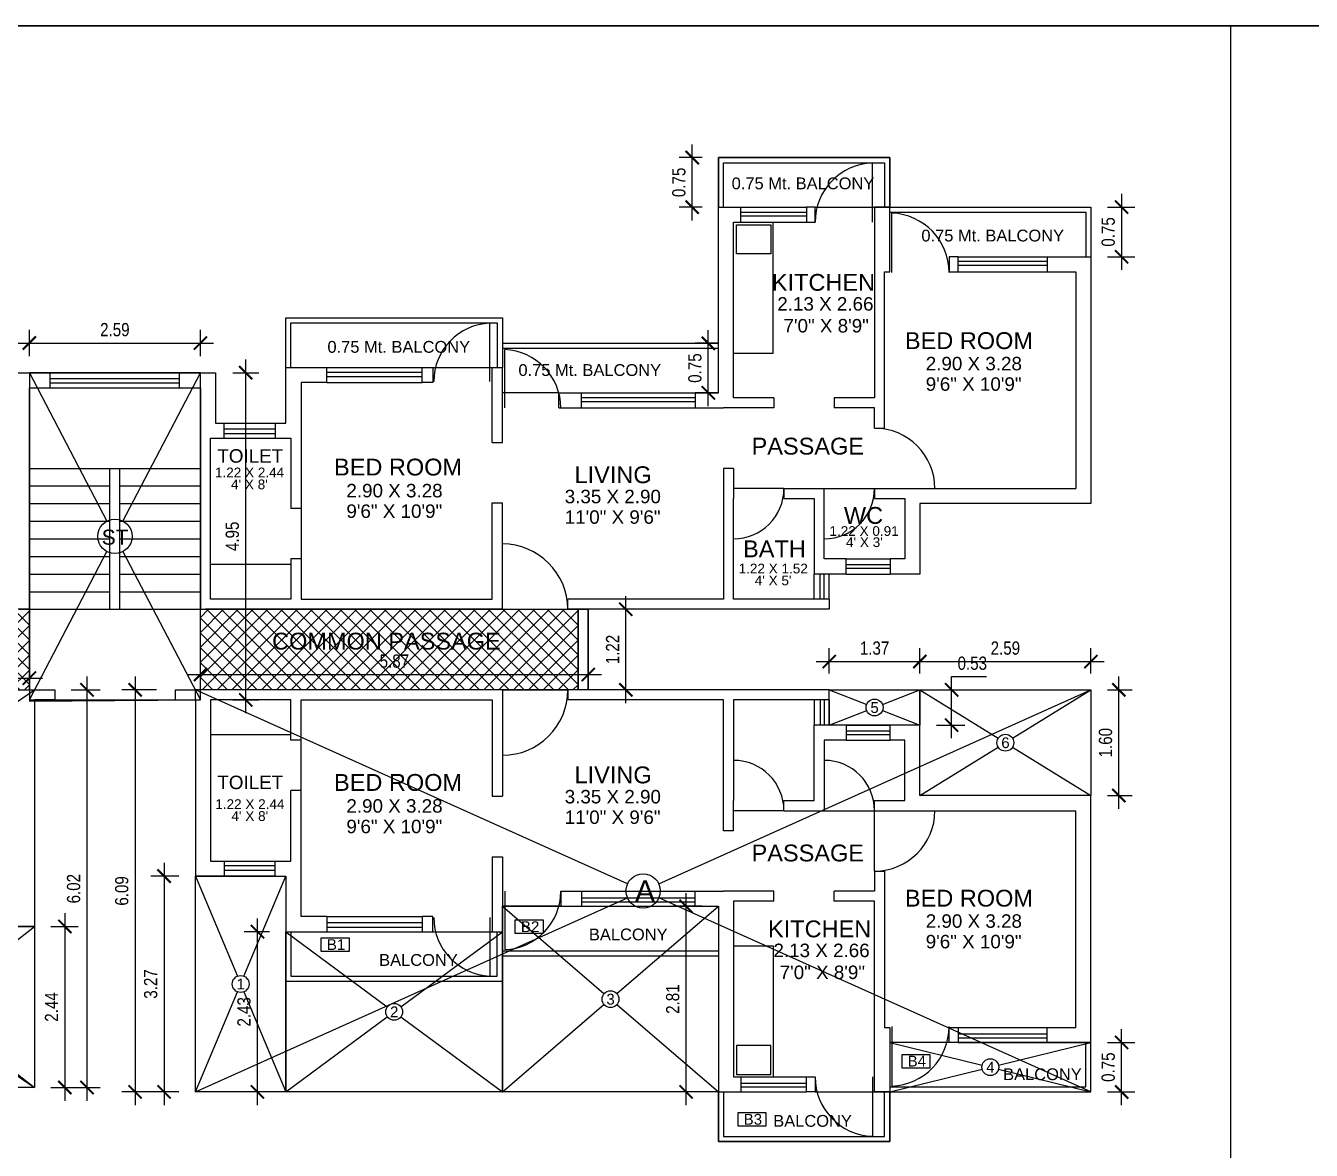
# Model space of a CAD drawing. Header units: metres. Extents: x -1441 to -394, y -133 to 518.
# Drawn here: x -1115.88 to -1096.41, y -41.74 to -24.71 of the extents above; entities that cross this region are included whole.
import ezdxf

# ---------------------------------------------------------------- set-up
doc = ezdxf.new("R2010")
doc.units = ezdxf.units.M
doc.header["$LTSCALE"] = 25.4
doc.header["$PDMODE"] = 3
doc.layers.get('0').update_dxf_attribs({"linetype": 'CONTINUOUS'})
doc.layers.get('DEFPOINTS').update_dxf_attribs({"linetype": 'CONTINUOUS'})
doc.styles.get("Standard").update_dxf_attribs({"font": 'ARIALN.TTF'})
doc.styles.add('STYLE3', font='arial.ttf')
doc.dimstyles.get("Standard").update_dxf_attribs({"dimscale": 0, "dimtxt": 0.2, "dimasz": 0.2, "dimexe": 0.2, "dimexo": 0.25, "dimgap": 0.1, "dimtad": 1, "dimtoh": 1, "dimzin": 0, "dimdsep": 46, "dimtxsty": 'Standard', "dimblk1": 'ARCHTICK', "dimblk2": 'ARCHTICK', "dimsah": 1, "dimcen": 0, "dimdle": 0.2, "dimclrd": 8, "dimclre": 8, "dimclrt": 3, "dimadec": 0, "dimazin": 0, "dimtfac": 1, "dimtmove": 0, "dimatfit": 3, "dimldrblk": 'ARCHTICK', "dimfxl": 25.4, "dimfrac": 1, "dimtolj": 1, "dimtzin": 0, "dimarcsym": 0})
pattern_1 = [(45, (-547.25897, 0), (-0.1122532, 0.1122532), []), (135, (-547.25897, 0), (-0.1122532, -0.1122532), [])]

# ---------------------------------------------------------------- blocks, each defined once
blk = doc.blocks.new('_ARCHTICK')
at = {"color": 0, "linetype": 'ByBlock', "const_width": 0.15}
blk.add_lwpolyline([(-0.5, -0.5), (0.5, 0.5)], dxfattribs=at)
blk = doc.blocks.new('*D196')
at = {"color": 8, "lineweight": -2, "transparency": 16777216}
for p, q in [((-1099.285, -41.052), (-1099.285, -39.902)), ((-1099.499, -40.102), (-1099.085, -40.102)), ((-1099.499, -40.852), (-1099.085, -40.852))]:
    blk.add_line(p, q, dxfattribs=at)
at = {"layer": 'DEFPOINTS', "color": 0, "transparency": 16777216}
for p in [(-1099.749, -40.102), (-1099.285, -40.102), (-1099.749, -40.852)]:
    blk.add_point(p, dxfattribs=at)
at = {"color": 8, "lineweight": -2, "transparency": 16777216, "xscale": 0.2, "yscale": 0.2, "zscale": 0.2}
for p, rotation in [((-1099.285, -40.102), 90), ((-1099.285, -40.852), 270)]:
    blk.add_blockref('_ARCHTICK', p, dxfattribs=dict(at, rotation=rotation))
at = {"color": 86, "transparency": 16777216, "insert": (-1099.487, -40.477), "char_height": 0.2, "attachment_point": 5, "rotation": 90}
blk.add_mtext('\\A1;0.75', dxfattribs=at)
blk = doc.blocks.new('*D197')
at = {"color": 8, "lineweight": -2, "transparency": 16777216}
for p, q in [((-1099.285, -27.258), (-1099.285, -28.408)), ((-1099.499, -27.458), (-1099.085, -27.458)), ((-1099.499, -28.208), (-1099.085, -28.208))]:
    blk.add_line(p, q, dxfattribs=at)
at = {"layer": 'DEFPOINTS', "color": 0, "transparency": 16777216}
for p in [(-1099.749, -27.458), (-1099.749, -28.208), (-1099.285, -28.208)]:
    blk.add_point(p, dxfattribs=at)
at = {"color": 8, "lineweight": -2, "transparency": 16777216, "xscale": 0.2, "yscale": 0.2, "zscale": 0.2}
for p, rotation in [((-1099.285, -27.458), 90), ((-1099.285, -28.208), 270)]:
    blk.add_blockref('_ARCHTICK', p, dxfattribs=dict(at, rotation=rotation))
at = {"color": 86, "transparency": 16777216, "insert": (-1099.487, -27.833), "char_height": 0.2, "attachment_point": 5, "rotation": 90}
blk.add_mtext('\\A1;0.75', dxfattribs=at)
blk = doc.blocks.new('*D198')
at = {"color": 8, "lineweight": -2, "transparency": 16777216}
for p, q in [((-1105.787, -27.658), (-1105.787, -26.508)), ((-1105.638, -26.708), (-1105.987, -26.708)), ((-1105.638, -27.458), (-1105.987, -27.458))]:
    blk.add_line(p, q, dxfattribs=at)
at = {"layer": 'DEFPOINTS', "color": 0, "transparency": 16777216}
for p in [(-1105.787, -26.708), (-1105.388, -26.708), (-1105.388, -27.458)]:
    blk.add_point(p, dxfattribs=at)
at = {"color": 8, "lineweight": -2, "transparency": 16777216, "xscale": 0.2, "yscale": 0.2, "zscale": 0.2}
for p, rotation in [((-1105.787, -26.708), 90), ((-1105.787, -27.458), 270)]:
    blk.add_blockref('_ARCHTICK', p, dxfattribs=dict(at, rotation=rotation))
at = {"color": 86, "transparency": 16777216, "insert": (-1105.989, -27.083), "char_height": 0.2, "attachment_point": 5, "rotation": 90}
blk.add_mtext('\\A1;0.75', dxfattribs=at)
blk = doc.blocks.new('*D152')
at = {"color": 8, "lineweight": -2, "transparency": 16777216}
for p, q in [((-1105.544, -30.469), (-1105.544, -29.319)), ((-1105.395, -29.519), (-1105.744, -29.519)), ((-1105.395, -30.269), (-1105.744, -30.269))]:
    blk.add_line(p, q, dxfattribs=at)
at = {"layer": 'DEFPOINTS', "color": 0, "transparency": 16777216}
for p in [(-1105.544, -29.519), (-1105.145, -29.519), (-1105.145, -30.269)]:
    blk.add_point(p, dxfattribs=at)
at = {"color": 8, "lineweight": -2, "transparency": 16777216, "xscale": 0.2, "yscale": 0.2, "zscale": 0.2}
for p, rotation in [((-1105.544, -29.519), 90), ((-1105.544, -30.269), 270)]:
    blk.add_blockref('_ARCHTICK', p, dxfattribs=dict(at, rotation=rotation))
at = {"color": 86, "transparency": 16777216, "insert": (-1105.746, -29.894), "char_height": 0.2, "attachment_point": 5, "rotation": 90}
blk.add_mtext('\\A1;0.75', dxfattribs=at)
blk = doc.blocks.new('*D157')
at = {"color": 8, "lineweight": -2, "transparency": 16777216}
for p, q in [((-1114.223, -34.565), (-1114.223, -41.052)), ((-1113.9, -34.765), (-1114.423, -34.765)), ((-1113.9, -40.852), (-1114.423, -40.852))]:
    blk.add_line(p, q, dxfattribs=at)
at = {"layer": 'DEFPOINTS', "color": 0, "transparency": 16777216}
for p in [(-1113.65, -34.765), (-1114.223, -40.852), (-1113.65, -40.852)]:
    blk.add_point(p, dxfattribs=at)
at = {"color": 8, "lineweight": -2, "transparency": 16777216, "xscale": 0.2, "yscale": 0.2, "zscale": 0.2}
for p, rotation in [((-1114.223, -34.765), 90), ((-1114.223, -40.852), 270)]:
    blk.add_blockref('_ARCHTICK', p, dxfattribs=dict(at, rotation=rotation))
at = {"color": 86, "transparency": 16777216, "insert": (-1114.425, -37.809), "char_height": 0.2, "attachment_point": 5, "rotation": 90}
blk.add_mtext('\\A1;6.09', dxfattribs=at)
blk = doc.blocks.new('*D199')
at = {"color": 8, "lineweight": -2, "transparency": 16777216}
for p, q in [((-1113.785, -37.384), (-1113.785, -41.052)), ((-1113.561, -37.584), (-1113.985, -37.584)), ((-1113.561, -40.852), (-1113.985, -40.852))]:
    blk.add_line(p, q, dxfattribs=at)
at = {"layer": 'DEFPOINTS', "color": 0, "transparency": 16777216}
for p in [(-1113.311, -37.584), (-1113.785, -40.852), (-1113.311, -40.852)]:
    blk.add_point(p, dxfattribs=at)
at = {"color": 8, "lineweight": -2, "transparency": 16777216, "xscale": 0.2, "yscale": 0.2, "zscale": 0.2}
for p, rotation in [((-1113.785, -37.584), 90), ((-1113.785, -40.852), 270)]:
    blk.add_blockref('_ARCHTICK', p, dxfattribs=dict(at, rotation=rotation))
at = {"color": 3, "transparency": 16777216, "insert": (-1113.987, -39.218), "char_height": 0.2, "attachment_point": 5, "rotation": 90}
blk.add_mtext('\\A1;3.27', dxfattribs=at)
blk = doc.blocks.new('*D200')
at = {"color": 8, "lineweight": -2, "transparency": 16777216}
for p, q in [((-1112.371, -41.052), (-1112.371, -38.226)), ((-1112.189, -38.426), (-1112.571, -38.426)), ((-1112.189, -40.852), (-1112.571, -40.852))]:
    blk.add_line(p, q, dxfattribs=at)
at = {"layer": 'DEFPOINTS', "color": 0, "transparency": 16777216}
for p in [(-1112.371, -38.426), (-1111.939, -38.426), (-1111.939, -40.852)]:
    blk.add_point(p, dxfattribs=at)
at = {"color": 8, "lineweight": -2, "transparency": 16777216, "xscale": 0.2, "yscale": 0.2, "zscale": 0.2}
for p, rotation in [((-1112.371, -38.426), 90), ((-1112.371, -40.852), 270)]:
    blk.add_blockref('_ARCHTICK', p, dxfattribs=dict(at, rotation=rotation))
at = {"color": 3, "transparency": 16777216, "insert": (-1112.574, -39.639), "char_height": 0.2, "attachment_point": 5, "rotation": 90}
blk.add_mtext('\\A1;2.43', dxfattribs=at)
blk = doc.blocks.new('*D201')
at = {"color": 8, "lineweight": -2, "transparency": 16777216}
for p, q in [((-1105.88, -41.052), (-1105.88, -37.842)), ((-1105.638, -38.042), (-1106.08, -38.042)), ((-1105.638, -40.852), (-1106.08, -40.852))]:
    blk.add_line(p, q, dxfattribs=at)
at = {"layer": 'DEFPOINTS', "color": 0, "transparency": 16777216}
for p in [(-1105.88, -38.042), (-1105.388, -38.042), (-1105.388, -40.852)]:
    blk.add_point(p, dxfattribs=at)
at = {"color": 8, "lineweight": -2, "transparency": 16777216, "xscale": 0.2, "yscale": 0.2, "zscale": 0.2}
for p, rotation in [((-1105.88, -38.042), 90), ((-1105.88, -40.852), 270)]:
    blk.add_blockref('_ARCHTICK', p, dxfattribs=dict(at, rotation=rotation))
at = {"color": 86, "transparency": 16777216, "insert": (-1106.082, -39.447), "char_height": 0.2, "attachment_point": 5, "rotation": 90}
blk.add_mtext('\\A1;2.81', dxfattribs=at)
blk = doc.blocks.new('*D202')
at = {"color": 8, "lineweight": -2, "transparency": 16777216}
for p, q in [((-1103.712, -34.515), (-1103.712, -34.136)), ((-1102.34, -34.515), (-1102.34, -34.136)), ((-1103.912, -34.336), (-1102.14, -34.336))]:
    blk.add_line(p, q, dxfattribs=at)
at = {"layer": 'DEFPOINTS', "color": 0, "transparency": 16777216}
for p in [(-1102.34, -34.336), (-1103.712, -34.765), (-1102.34, -34.765)]:
    blk.add_point(p, dxfattribs=at)
at = {"color": 8, "lineweight": -2, "transparency": 16777216, "xscale": 0.2, "yscale": 0.2, "zscale": 0.2, "rotation": 180}
blk.add_blockref('_ARCHTICK', (-1103.712, -34.336), dxfattribs=at)
at = {"color": 8, "lineweight": -2, "transparency": 16777216, "xscale": 0.2, "yscale": 0.2, "zscale": 0.2}
blk.add_blockref('_ARCHTICK', (-1102.34, -34.336), dxfattribs=at)
at = {"color": 86, "transparency": 16777216, "insert": (-1103.026, -34.134), "char_height": 0.2, "attachment_point": 5}
blk.add_mtext('\\A1;1.37', dxfattribs=at)
blk = doc.blocks.new('*D203')
at = {"color": 8, "lineweight": -2, "transparency": 16777216}
for p, q in [((-1102.34, -34.515), (-1102.34, -34.136)), ((-1099.749, -34.515), (-1099.749, -34.136)), ((-1102.54, -34.336), (-1099.549, -34.336))]:
    blk.add_line(p, q, dxfattribs=at)
at = {"layer": 'DEFPOINTS', "color": 0, "transparency": 16777216}
for p in [(-1099.749, -34.336), (-1102.34, -34.765), (-1099.749, -34.765)]:
    blk.add_point(p, dxfattribs=at)
at = {"color": 8, "lineweight": -2, "transparency": 16777216, "xscale": 0.2, "yscale": 0.2, "zscale": 0.2, "rotation": 180}
blk.add_blockref('_ARCHTICK', (-1102.34, -34.336), dxfattribs=at)
at = {"color": 8, "lineweight": -2, "transparency": 16777216, "xscale": 0.2, "yscale": 0.2, "zscale": 0.2}
blk.add_blockref('_ARCHTICK', (-1099.749, -34.336), dxfattribs=at)
at = {"color": 86, "transparency": 16777216, "insert": (-1101.045, -34.134), "char_height": 0.2, "attachment_point": 5}
blk.add_mtext('\\A1;2.59', dxfattribs=at)
blk = doc.blocks.new('*D204')
at = {"color": 8, "lineweight": -2, "transparency": 16777216}
for p, q in [((-1099.326, -36.565), (-1099.326, -34.565)), ((-1099.499, -34.765), (-1099.126, -34.765)), ((-1099.499, -36.365), (-1099.126, -36.365))]:
    blk.add_line(p, q, dxfattribs=at)
at = {"layer": 'DEFPOINTS', "color": 0, "transparency": 16777216}
for p in [(-1099.749, -34.765), (-1099.326, -34.765), (-1099.749, -36.365)]:
    blk.add_point(p, dxfattribs=at)
at = {"color": 8, "lineweight": -2, "transparency": 16777216, "xscale": 0.2, "yscale": 0.2, "zscale": 0.2}
for p, rotation in [((-1099.326, -34.765), 90), ((-1099.326, -36.365), 270)]:
    blk.add_blockref('_ARCHTICK', p, dxfattribs=dict(at, rotation=rotation))
at = {"color": 86, "transparency": 16777216, "insert": (-1099.528, -35.565), "char_height": 0.2, "attachment_point": 5, "rotation": 90}
blk.add_mtext('\\A1;1.60', dxfattribs=at)
blk = doc.blocks.new('*D205')
at = {"color": 8, "lineweight": -2, "transparency": 16777216}
for p, q in [((-1101.859, -34.765), (-1101.859, -34.565)), ((-1101.859, -34.565), (-1101.333, -34.565)), ((-1102.09, -34.765), (-1101.659, -34.765)), ((-1101.859, -35.498), (-1101.859, -34.765)), ((-1102.09, -35.298), (-1101.659, -35.298))]:
    blk.add_line(p, q, dxfattribs=at)
at = {"layer": 'DEFPOINTS', "color": 0, "transparency": 16777216}
for p in [(-1102.34, -34.765), (-1101.859, -34.765), (-1102.34, -35.298)]:
    blk.add_point(p, dxfattribs=at)
at = {"color": 8, "lineweight": -2, "transparency": 16777216, "xscale": 0.2, "yscale": 0.2, "zscale": 0.2}
for p, rotation in [((-1101.859, -34.765), 90), ((-1101.859, -35.298), 270)]:
    blk.add_blockref('_ARCHTICK', p, dxfattribs=dict(at, rotation=rotation))
at = {"color": 86, "transparency": 16777216, "insert": (-1101.546, -34.363), "char_height": 0.2, "attachment_point": 5}
blk.add_mtext('\\A1;0.53', dxfattribs=at)
blk = doc.blocks.new('*D164')
at = {"color": 8, "lineweight": -2, "transparency": 16777216}
for p, q in [((-1114.952, -34.565), (-1114.952, -40.985)), ((-1115.191, -34.765), (-1114.752, -34.765)), ((-1115.191, -40.785), (-1114.752, -40.785))]:
    blk.add_line(p, q, dxfattribs=at)
at = {"layer": 'DEFPOINTS', "color": 0, "transparency": 16777216}
for p in [(-1115.441, -34.765), (-1115.441, -40.785), (-1114.952, -40.785)]:
    blk.add_point(p, dxfattribs=at)
at = {"color": 8, "lineweight": -2, "transparency": 16777216, "xscale": 0.2, "yscale": 0.2, "zscale": 0.2}
for p, rotation in [((-1114.952, -34.765), 90), ((-1114.952, -40.785), 270)]:
    blk.add_blockref('_ARCHTICK', p, dxfattribs=dict(at, rotation=rotation))
at = {"color": 86, "transparency": 16777216, "insert": (-1115.154, -37.775), "char_height": 0.2, "attachment_point": 5, "rotation": 90}
blk.add_mtext('\\A1;6.02', dxfattribs=at)
blk = doc.blocks.new('*D212')
at = {"color": 8, "lineweight": -2, "transparency": 16777216}
for p, q in [((-1115.288, -38.146), (-1115.288, -40.985)), ((-1115.499, -38.346), (-1115.088, -38.346)), ((-1115.499, -40.785), (-1115.088, -40.785))]:
    blk.add_line(p, q, dxfattribs=at)
at = {"layer": 'DEFPOINTS', "color": 0, "transparency": 16777216}
for p in [(-1115.749, -38.346), (-1115.749, -40.785), (-1115.288, -40.785)]:
    blk.add_point(p, dxfattribs=at)
at = {"color": 8, "lineweight": -2, "transparency": 16777216, "xscale": 0.2, "yscale": 0.2, "zscale": 0.2}
for p, rotation in [((-1115.288, -38.346), 90), ((-1115.288, -40.785), 270)]:
    blk.add_blockref('_ARCHTICK', p, dxfattribs=dict(at, rotation=rotation))
at = {"color": 86, "transparency": 16777216, "insert": (-1115.489, -39.566), "char_height": 0.2, "attachment_point": 5, "rotation": 90}
blk.add_mtext('\\A1;2.44', dxfattribs=at)
blk = doc.blocks.new('*D213')
at = {"color": 8, "lineweight": -2, "transparency": 16777216}
for p, q in [((-1115.825, -29.714), (-1115.825, -29.315)), ((-1113.234, -29.714), (-1113.234, -29.315)), ((-1116.025, -29.515), (-1113.034, -29.515))]:
    blk.add_line(p, q, dxfattribs=at)
at = {"layer": 'DEFPOINTS', "color": 0, "transparency": 16777216}
for p in [(-1113.234, -29.515), (-1115.825, -29.964), (-1113.234, -29.964)]:
    blk.add_point(p, dxfattribs=at)
at = {"color": 8, "lineweight": -2, "transparency": 16777216, "xscale": 0.2, "yscale": 0.2, "zscale": 0.2, "rotation": 180}
blk.add_blockref('_ARCHTICK', (-1115.825, -29.515), dxfattribs=at)
at = {"color": 8, "lineweight": -2, "transparency": 16777216, "xscale": 0.2, "yscale": 0.2, "zscale": 0.2}
blk.add_blockref('_ARCHTICK', (-1113.234, -29.515), dxfattribs=at)
at = {"color": 86, "transparency": 16777216, "insert": (-1114.53, -29.313), "char_height": 0.2, "attachment_point": 5}
blk.add_mtext('\\A1;2.59', dxfattribs=at)
blk = doc.blocks.new('*D172')
at = {"color": 8, "lineweight": -2, "transparency": 16777216}
for p, q in [((-1112.549, -35.117), (-1112.549, -29.764)), ((-1112.743, -29.964), (-1112.349, -29.964)), ((-1112.743, -34.917), (-1112.349, -34.917))]:
    blk.add_line(p, q, dxfattribs=at)
at = {"layer": 'DEFPOINTS', "color": 0, "transparency": 16777216}
for p in [(-1112.993, -29.964), (-1112.549, -29.964), (-1112.993, -34.917)]:
    blk.add_point(p, dxfattribs=at)
at = {"color": 8, "lineweight": -2, "transparency": 16777216, "xscale": 0.2, "yscale": 0.2, "zscale": 0.2}
for p, rotation in [((-1112.549, -29.964), 90), ((-1112.549, -34.917), 270)]:
    blk.add_blockref('_ARCHTICK', p, dxfattribs=dict(at, rotation=rotation))
at = {"color": 86, "transparency": 16777216, "insert": (-1112.751, -32.441), "char_height": 0.2, "attachment_point": 5, "rotation": 90}
blk.add_mtext('\\A1;4.95', dxfattribs=at)
blk = doc.blocks.new('*D173')
at = {"color": 8, "lineweight": -2, "transparency": 16777216}
for p, q in [((-1117.278, -34.723), (-1117.278, -34.388)), ((-1115.825, -34.723), (-1115.825, -34.388)), ((-1117.478, -34.588), (-1115.625, -34.588))]:
    blk.add_line(p, q, dxfattribs=at)
at = {"layer": 'DEFPOINTS', "color": 0, "transparency": 16777216}
for p in [(-1115.825, -34.588), (-1117.278, -34.973), (-1115.825, -34.973)]:
    blk.add_point(p, dxfattribs=at)
at = {"color": 8, "lineweight": -2, "transparency": 16777216, "xscale": 0.2, "yscale": 0.2, "zscale": 0.2, "rotation": 180}
blk.add_blockref('_ARCHTICK', (-1117.278, -34.588), dxfattribs=at)
at = {"color": 8, "lineweight": -2, "transparency": 16777216, "xscale": 0.2, "yscale": 0.2, "zscale": 0.2}
blk.add_blockref('_ARCHTICK', (-1115.825, -34.588), dxfattribs=at)
at = {"color": 3, "transparency": 16777216, "insert": (-1116.552, -34.386), "char_height": 0.2, "attachment_point": 5}
blk.add_mtext('\\A1;1.45', dxfattribs=at)
blk = doc.blocks.new('*D174')
at = {"color": 8, "lineweight": -2, "transparency": 16777216}
for p, q in [((-1106.793, -34.965), (-1106.793, -33.346)), ((-1106.55, -33.546), (-1106.993, -33.546)), ((-1106.55, -34.765), (-1106.993, -34.765))]:
    blk.add_line(p, q, dxfattribs=at)
at = {"layer": 'DEFPOINTS', "color": 0, "transparency": 16777216}
for p in [(-1106.793, -33.546), (-1106.3, -33.546), (-1106.3, -34.765)]:
    blk.add_point(p, dxfattribs=at)
at = {"color": 8, "lineweight": -2, "transparency": 16777216, "xscale": 0.2, "yscale": 0.2, "zscale": 0.2}
for p, rotation in [((-1106.793, -33.546), 90), ((-1106.793, -34.765), 270)]:
    blk.add_blockref('_ARCHTICK', p, dxfattribs=dict(at, rotation=rotation))
at = {"color": 3, "transparency": 16777216, "insert": (-1106.993, -34.155), "char_height": 0.2, "attachment_point": 5, "rotation": 90}
blk.add_mtext('\\A1;1.22', dxfattribs=at)
blk = doc.blocks.new('*D175')
at = {"color": 8, "lineweight": -2, "transparency": 16777216}
for p, q in [((-1113.234, -34.723), (-1113.234, -34.333)), ((-1107.362, -34.723), (-1107.362, -34.333)), ((-1113.434, -34.533), (-1107.162, -34.533))]:
    blk.add_line(p, q, dxfattribs=at)
at = {"layer": 'DEFPOINTS', "color": 0, "transparency": 16777216}
for p in [(-1107.362, -34.533), (-1113.234, -34.973), (-1107.362, -34.973)]:
    blk.add_point(p, dxfattribs=at)
at = {"color": 8, "lineweight": -2, "transparency": 16777216, "xscale": 0.2, "yscale": 0.2, "zscale": 0.2, "rotation": 180}
blk.add_blockref('_ARCHTICK', (-1113.234, -34.533), dxfattribs=at)
at = {"color": 8, "lineweight": -2, "transparency": 16777216, "xscale": 0.2, "yscale": 0.2, "zscale": 0.2}
blk.add_blockref('_ARCHTICK', (-1107.362, -34.533), dxfattribs=at)
at = {"color": 86, "transparency": 16777216, "insert": (-1110.298, -34.331), "char_height": 0.2, "attachment_point": 5}
blk.add_mtext('\\A1;5.87', dxfattribs=at)

msp = doc.modelspace()

# ---------------------------------------------------------------- hatches: boundary and pattern name
at = {"lineweight": 9}
h = msp.add_hatch(dxfattribs=at)
h.set_pattern_fill('ANSI37', color=33, scale=0.05)
h.set_pattern_definition(pattern_1)
h.paths.add_polyline_path([(-1115.825, -33.546), (-1117.125, -33.546), (-1117.125, -34.765), (-1115.825, -34.765)])
h = msp.add_hatch(dxfattribs=at)
h.set_pattern_fill('ANSI37', color=33, scale=0.05)
h.set_pattern_definition(pattern_1)
h.paths.add_polyline_path([(-1107.515, -33.546), (-1113.234, -33.546), (-1113.234, -34.765), (-1107.515, -34.765)])

# ---------------------------------------------------------------- linework, layer by layer
at = {"color": 8}
for p, q in [((-1097.633, -64.753), (-1097.633, -24.711)), ((-1103.059, -27.687), (-1103.059, -26.787)), ((-1105.052, -27.458), (-1104.056, -27.458)), ((-1103.926, -27.458), (-1103.026, -27.458)), ((-1102.765, -28.448), (-1102.765, -27.548)), ((-1105.052, -27.687), (-1104.056, -27.687)), ((-1104.56, -29.669), (-1104.56, -27.687)), ((-1101.762, -28.208), (-1100.41, -28.208)), ((-1101.762, -28.437), (-1100.41, -28.437)), ((-1108.851, -30.098), (-1108.851, -29.213)), ((-1108.627, -30.498), (-1108.627, -29.613)), ((-1108.627, -30.498), (-1108.627, -29.613)), ((-1105.16, -29.669), (-1104.56, -29.669)), ((-1115.825, -29.964), (-1115.825, -34.936)), ((-1115.825, -29.964), (-1114.65, -32.211)), ((-1115.51, -29.964), (-1113.553, -29.964)), ((-1114.409, -32.211), (-1113.234, -29.964)), ((-1111.321, -29.885), (-1109.874, -29.885)), ((-1109.715, -29.885), (-1108.815, -29.885)), ((-1111.321, -30.113), (-1109.874, -30.113)), ((-1115.51, -30.193), (-1113.553, -30.193)), ((-1107.807, -30.269), (-1108.662, -30.269)), ((-1107.466, -30.269), (-1105.744, -30.269)), ((-1107.466, -30.498), (-1105.744, -30.498)), ((-1112.876, -30.726), (-1112.105, -30.726)), ((-1112.876, -30.955), (-1112.105, -30.955)), ((-1115.825, -31.412), (-1114.606, -31.412)), ((-1114.606, -33.546), (-1114.606, -31.412)), ((-1114.606, -31.412), (-1114.454, -31.412)), ((-1114.454, -33.546), (-1114.454, -31.412)), ((-1114.454, -31.412), (-1113.234, -31.412)), ((-1115.825, -31.679), (-1114.606, -31.679)), ((-1114.454, -31.679), (-1113.234, -31.679)), ((-1104.398, -31.717), (-1105.16, -31.717)), ((-1103.788, -31.717), (-1103.026, -31.717)), ((-1115.825, -31.946), (-1114.606, -31.946)), ((-1114.454, -31.946), (-1113.234, -31.946)), ((-1111.71, -32.022), (-1111.71, -32.784)), ((-1115.825, -32.212), (-1114.606, -32.212)), ((-1114.454, -32.212), (-1113.234, -32.212)), ((-1115.825, -32.479), (-1114.606, -32.479)), ((-1114.454, -32.479), (-1113.234, -32.479)), ((-1115.825, -34.917), (-1114.65, -32.671)), ((-1114.409, -32.671), (-1113.234, -34.917)), ((-1115.825, -32.746), (-1114.606, -32.746)), ((-1114.454, -32.746), (-1113.234, -32.746)), ((-1111.863, -32.866), (-1113.082, -32.866)), ((-1103.457, -32.784), (-1102.792, -32.784)), ((-1115.825, -33.012), (-1114.606, -33.012)), ((-1114.454, -33.012), (-1113.234, -33.012)), ((-1103.94, -33.393), (-1103.94, -33.012)), ((-1103.712, -33.393), (-1103.712, -33.012)), ((-1103.457, -33.012), (-1102.792, -33.012)), ((-1115.825, -33.279), (-1114.606, -33.279)), ((-1114.454, -33.279), (-1113.234, -33.279)), ((-1115.825, -33.546), (-1114.606, -33.546)), ((-1114.606, -33.546), (-1114.454, -33.546)), ((-1114.454, -33.546), (-1113.234, -33.546)), ((-1108.662, -33.546), (-1107.672, -33.546)), ((-1119.913, -37.628), (-1115.749, -34.765)), ((-1106.767, -37.702), (-1113.311, -34.765)), ((-1113.311, -34.917), (-1113.311, -34.765)), ((-1108.662, -34.765), (-1107.672, -34.765)), ((-1106.293, -37.702), (-1099.749, -34.765)), ((-1103.712, -34.765), (-1103.145, -34.985)), ((-1102.907, -34.985), (-1102.34, -34.765)), ((-1102.34, -34.765), (-1101.154, -35.498)), ((-1100.936, -35.498), (-1099.749, -34.765)), ((-1115.825, -34.936), (-1113.234, -34.917)), ((-1115.441, -34.917), (-1113.619, -34.917)), ((-1103.94, -34.917), (-1103.94, -35.298)), ((-1103.712, -34.917), (-1103.712, -35.298)), ((-1103.712, -35.298), (-1103.145, -35.078)), ((-1102.907, -35.078), (-1102.34, -35.298)), ((-1103.457, -35.298), (-1102.792, -35.298)), ((-1111.863, -35.445), (-1113.082, -35.445)), ((-1111.71, -36.289), (-1111.71, -35.527)), ((-1103.457, -35.527), (-1102.792, -35.527)), ((-1102.34, -36.365), (-1101.154, -35.632)), ((-1100.936, -35.632), (-1099.749, -36.365)), ((-1104.398, -36.594), (-1105.16, -36.594)), ((-1103.788, -36.594), (-1103.026, -36.594)), ((-1103.026, -37.508), (-1103.026, -36.594)), ((-1112.876, -37.356), (-1112.105, -37.356)), ((-1113.311, -37.584), (-1112.674, -39.1)), ((-1112.105, -37.584), (-1112.876, -37.584)), ((-1112.876, -37.584), (-1112.105, -37.584)), ((-1112.575, -39.1), (-1111.939, -37.584)), ((-1119.913, -37.922), (-1115.749, -40.785)), ((-1113.311, -40.852), (-1106.767, -37.915)), ((-1108.627, -37.813), (-1108.627, -38.698)), ((-1107.466, -37.813), (-1105.744, -37.813)), ((-1099.749, -40.852), (-1106.293, -37.915)), ((-1107.777, -38.042), (-1108.662, -38.042)), ((-1108.662, -38.042), (-1107.123, -39.364)), ((-1107.466, -38.042), (-1105.744, -38.042)), ((-1106.928, -39.364), (-1105.388, -38.042)), ((-1118.867, -40.785), (-1115.749, -38.346)), ((-1118.867, -38.346), (-1115.749, -40.785)), ((-1111.321, -38.197), (-1109.874, -38.197)), ((-1108.851, -38.213), (-1108.851, -39.098)), ((-1111.939, -38.426), (-1110.404, -39.563)), ((-1111.321, -38.426), (-1109.874, -38.426)), ((-1110.198, -39.563), (-1108.662, -38.426)), ((-1109.715, -38.426), (-1108.815, -38.426)), ((-1105.16, -38.642), (-1104.56, -38.642)), ((-1104.56, -38.642), (-1104.56, -40.624)), ((-1113.311, -40.852), (-1112.674, -39.337)), ((-1112.575, -39.337), (-1111.939, -40.852)), ((-1108.662, -40.852), (-1107.123, -39.53)), ((-1106.928, -39.53), (-1105.388, -40.852)), ((-1111.939, -40.852), (-1110.404, -39.715)), ((-1110.198, -39.715), (-1108.662, -40.852)), ((-1102.765, -39.863), (-1102.765, -40.763)), ((-1101.762, -39.874), (-1100.41, -39.874)), ((-1099.749, -40.102), (-1102.797, -40.102)), ((-1102.797, -40.102), (-1101.398, -40.447)), ((-1101.762, -40.102), (-1100.41, -40.102)), ((-1101.149, -40.447), (-1099.749, -40.102)), ((-1105.052, -40.624), (-1104.056, -40.624)), ((-1103.059, -40.624), (-1103.059, -41.524)), ((-1102.797, -40.852), (-1101.398, -40.508)), ((-1101.149, -40.508), (-1099.749, -40.852)), ((-1105.052, -40.852), (-1104.056, -40.852)), ((-1103.926, -40.852), (-1103.026, -40.852))]:
    msp.add_line(p, q, dxfattribs=at)
at = {"color": 7}
for p, q in [((-1105.052, -27.687), (-1105.052, -27.458)), ((-1100.41, -28.208), (-1099.749, -28.208)), ((-1100.41, -28.208), (-1100.41, -28.437)), ((-1099.749, -28.208), (-1099.749, -31.946)), ((-1115.51, -30.193), (-1115.51, -29.964)), ((-1113.553, -30.193), (-1113.553, -29.964)), ((-1111.321, -30.113), (-1111.321, -29.885)), ((-1109.874, -30.113), (-1109.874, -29.885)), ((-1108.662, -31.02), (-1108.662, -29.885)), ((-1107.807, -30.498), (-1107.807, -30.269)), ((-1107.466, -30.498), (-1107.466, -30.269)), ((-1105.744, -30.269), (-1105.744, -30.498)), ((-1104.55, -30.345), (-1104.55, -30.498)), ((-1103.636, -30.345), (-1103.636, -30.498)), ((-1107.807, -30.498), (-1107.466, -30.498)), ((-1105.744, -30.498), (-1105.312, -30.498)), ((-1104.55, -30.498), (-1105.312, -30.498)), ((-1103.026, -30.498), (-1103.636, -30.498)), ((-1103.026, -30.803), (-1103.026, -30.498)), ((-1112.876, -30.955), (-1112.876, -30.726)), ((-1112.876, -30.955), (-1112.876, -30.726)), ((-1112.105, -30.726), (-1112.105, -30.955)), ((-1112.105, -30.726), (-1112.105, -30.955)), ((-1103.026, -30.803), (-1102.874, -30.803)), ((-1103.026, -30.803), (-1102.874, -30.803)), ((-1108.815, -31.02), (-1108.662, -31.02)), ((-1105.312, -31.412), (-1105.312, -33.393)), ((-1105.16, -31.412), (-1105.312, -31.412)), ((-1105.16, -31.412), (-1105.16, -31.869)), ((-1104.398, -31.717), (-1104.398, -31.869)), ((-1104.398, -31.717), (-1103.788, -31.717)), ((-1103.788, -32.784), (-1103.788, -31.717)), ((-1103.026, -31.717), (-1099.978, -31.717)), ((-1103.026, -31.717), (-1103.026, -31.869)), ((-1105.16, -33.393), (-1105.16, -31.869)), ((-1104.398, -31.869), (-1103.94, -31.869)), ((-1103.94, -31.869), (-1103.94, -33.012)), ((-1103.026, -31.869), (-1102.569, -31.869)), ((-1102.569, -31.869), (-1102.569, -32.784)), ((-1111.71, -32.022), (-1111.863, -32.022)), ((-1108.815, -31.934), (-1108.662, -31.934)), ((-1108.662, -33.546), (-1108.662, -31.934)), ((-1099.749, -31.946), (-1102.34, -31.946)), ((-1102.035, -31.946), (-1102.34, -31.946)), ((-1102.34, -31.946), (-1102.34, -33.012)), ((-1111.71, -32.784), (-1111.863, -32.784)), ((-1103.457, -32.784), (-1103.788, -32.784)), ((-1103.457, -33.012), (-1103.457, -32.784)), ((-1102.569, -32.784), (-1102.792, -32.784)), ((-1102.792, -32.784), (-1102.792, -33.012)), ((-1103.457, -33.012), (-1103.94, -33.012)), ((-1102.34, -33.012), (-1102.792, -33.012)), ((-1105.312, -33.393), (-1107.672, -33.393)), ((-1107.672, -33.546), (-1107.672, -33.393)), ((-1103.712, -33.393), (-1105.16, -33.393)), ((-1103.712, -33.393), (-1103.712, -33.546)), ((-1115.978, -33.546), (-1115.825, -33.546)), ((-1113.234, -33.546), (-1113.082, -33.546)), ((-1108.662, -33.546), (-1113.158, -33.546)), ((-1103.712, -33.546), (-1107.672, -33.546)), ((-1107.515, -33.546), (-1107.515, -34.765)), ((-1107.515, -34.765), (-1107.515, -33.546)), ((-1107.362, -33.546), (-1107.362, -34.765)), ((-1107.362, -34.765), (-1107.362, -33.546)), ((-1107.362, -33.546), (-1107.362, -34.765)), ((-1115.978, -34.765), (-1115.441, -34.765)), ((-1115.441, -34.765), (-1115.441, -34.917)), ((-1113.619, -34.765), (-1113.619, -34.917)), ((-1113.619, -34.765), (-1113.311, -34.765)), ((-1108.662, -34.765), (-1108.662, -36.376)), ((-1103.712, -34.765), (-1107.672, -34.765)), ((-1107.672, -34.765), (-1107.672, -34.917)), ((-1103.712, -34.917), (-1103.712, -34.765)), ((-1113.619, -34.917), (-1113.311, -34.917)), ((-1113.311, -34.917), (-1113.311, -37.584)), ((-1105.312, -34.917), (-1107.672, -34.917)), ((-1105.312, -36.899), (-1105.312, -34.917)), ((-1103.712, -34.917), (-1105.16, -34.917)), ((-1105.16, -34.917), (-1105.16, -36.441)), ((-1103.457, -35.298), (-1103.94, -35.298)), ((-1103.94, -36.441), (-1103.94, -35.298)), ((-1103.457, -35.298), (-1103.457, -35.527)), ((-1102.34, -35.298), (-1102.792, -35.298)), ((-1102.792, -35.527), (-1102.792, -35.298)), ((-1102.34, -36.365), (-1102.34, -35.298)), ((-1111.71, -35.527), (-1111.863, -35.527)), ((-1103.457, -35.527), (-1103.788, -35.527)), ((-1103.788, -35.527), (-1103.788, -36.594)), ((-1102.569, -35.527), (-1102.792, -35.527)), ((-1102.569, -36.441), (-1102.569, -35.527)), ((-1111.71, -36.289), (-1111.863, -36.289)), ((-1108.815, -36.376), (-1108.662, -36.376)), ((-1099.749, -36.365), (-1102.34, -36.365)), ((-1102.035, -36.365), (-1102.34, -36.365)), ((-1099.749, -40.102), (-1099.749, -36.365)), ((-1105.16, -36.899), (-1105.16, -36.441)), ((-1104.398, -36.441), (-1103.94, -36.441)), ((-1104.398, -36.594), (-1104.398, -36.441)), ((-1104.398, -36.594), (-1103.788, -36.594)), ((-1103.026, -36.441), (-1102.569, -36.441)), ((-1103.026, -36.594), (-1103.026, -36.441)), ((-1103.026, -36.594), (-1099.978, -36.594)), ((-1105.16, -36.899), (-1105.312, -36.899)), ((-1112.876, -37.356), (-1112.876, -37.584)), ((-1112.105, -37.584), (-1112.105, -37.356)), ((-1112.105, -37.584), (-1112.105, -37.356)), ((-1108.815, -37.291), (-1108.662, -37.291)), ((-1108.662, -37.291), (-1108.662, -38.426)), ((-1103.026, -37.508), (-1102.874, -37.508)), ((-1103.026, -37.508), (-1103.026, -37.813)), ((-1112.876, -37.584), (-1113.311, -37.584)), ((-1107.777, -37.813), (-1107.466, -37.813)), ((-1107.777, -37.813), (-1107.777, -38.042)), ((-1107.466, -37.813), (-1107.466, -38.042)), ((-1105.744, -37.813), (-1105.312, -37.813)), ((-1105.744, -38.042), (-1105.744, -37.813)), ((-1104.55, -37.813), (-1105.312, -37.813)), ((-1104.55, -37.965), (-1104.55, -37.813)), ((-1103.026, -37.813), (-1103.636, -37.813)), ((-1103.636, -37.965), (-1103.636, -37.813)), ((-1111.321, -38.197), (-1111.321, -38.426)), ((-1109.874, -38.197), (-1109.874, -38.426)), ((-1100.41, -40.102), (-1100.41, -39.874)), ((-1100.41, -40.102), (-1099.749, -40.102)), ((-1105.052, -40.624), (-1105.052, -40.852))]:
    msp.add_line(p, q, dxfattribs=at)
at = {"color": 5}
for p, q in [((-1105.052, -27.535), (-1104.056, -27.535)), ((-1105.052, -27.591), (-1104.056, -27.591)), ((-1101.762, -28.276), (-1100.41, -28.276)), ((-1101.762, -28.338), (-1100.41, -28.338)), ((-1111.321, -29.955), (-1109.874, -29.955)), ((-1115.51, -30.051), (-1113.553, -30.051)), ((-1115.51, -30.118), (-1113.553, -30.118)), ((-1111.321, -30.023), (-1109.874, -30.023)), ((-1107.466, -30.338), (-1105.744, -30.338)), ((-1107.466, -30.399), (-1105.744, -30.399)), ((-1112.876, -30.814), (-1112.105, -30.814)), ((-1112.876, -30.886), (-1112.105, -30.886)), ((-1103.457, -32.869), (-1102.792, -32.869)), ((-1103.852, -33.393), (-1103.852, -33.012)), ((-1103.79, -33.393), (-1103.79, -33.012)), ((-1103.457, -32.925), (-1102.792, -32.925)), ((-1103.852, -34.917), (-1103.852, -35.298)), ((-1103.79, -34.917), (-1103.79, -35.298)), ((-1103.457, -35.386), (-1102.792, -35.386)), ((-1103.457, -35.442), (-1102.792, -35.442)), ((-1112.876, -37.424), (-1112.105, -37.424)), ((-1112.876, -37.497), (-1112.105, -37.497)), ((-1107.466, -37.912), (-1105.744, -37.912)), ((-1107.466, -37.973), (-1105.744, -37.973)), ((-1111.321, -38.288), (-1109.874, -38.288)), ((-1111.321, -38.355), (-1109.874, -38.355)), ((-1101.762, -39.973), (-1100.41, -39.973)), ((-1101.762, -40.035), (-1100.41, -40.035)), ((-1105.052, -40.72), (-1104.056, -40.72)), ((-1105.052, -40.776), (-1104.056, -40.776))]:
    msp.add_line(p, q, dxfattribs=at)
at = {"color": 146}
for p in [(-1115.825, -30.193), (-1113.234, -33.546)]:
    msp.add_line(p, (-1113.234, -30.193), dxfattribs=at)
at = {"lineweight": 30}
msp.add_lwpolyline([(-1069.476, -24.711), (-1129.697, -24.711), (-1129.697, -64.753), (-1069.476, -64.753)], close=True, dxfattribs=at)
at = {"color": 8}
for points in [[(-1103.026, -27.458), (-1102.797, -27.458), (-1102.797, -26.708), (-1105.388, -26.708), (-1105.388, -27.458), (-1104.056, -27.458)], [(-1105.388, -27.458), (-1105.388, -26.708), (-1102.797, -26.708), (-1102.797, -27.458)], [(-1105.312, -27.458), (-1105.312, -26.785), (-1102.874, -26.785), (-1102.874, -27.458)], [(-1102.797, -27.458), (-1099.749, -27.458), (-1099.749, -28.208)], [(-1102.797, -27.535), (-1099.826, -27.535), (-1099.826, -28.208)], [(-1111.939, -29.885), (-1111.939, -29.135), (-1108.662, -29.135), (-1108.662, -29.885)], [(-1111.939, -29.885), (-1111.939, -29.135), (-1108.662, -29.135), (-1108.662, -29.885)], [(-1111.863, -29.885), (-1111.863, -29.211), (-1108.739, -29.211), (-1108.739, -29.885)], [(-1111.863, -29.885), (-1111.863, -29.211), (-1108.739, -29.211), (-1108.739, -29.885)], [(-1108.662, -29.519), (-1105.388, -29.519)], [(-1108.662, -29.595), (-1105.388, -29.595)], [(-1111.939, -38.426), (-1111.939, -39.176), (-1108.662, -39.176), (-1108.662, -38.426)], [(-1111.863, -38.426), (-1111.863, -39.1), (-1108.739, -39.1), (-1108.739, -38.426)], [(-1108.662, -38.715), (-1105.388, -38.715)], [(-1108.662, -38.792), (-1105.388, -38.792)], [(-1102.797, -40.776), (-1099.826, -40.776), (-1099.826, -40.102)], [(-1102.797, -40.852), (-1099.749, -40.852), (-1099.749, -40.102)], [(-1103.026, -40.852), (-1102.797, -40.852), (-1102.797, -41.602), (-1105.388, -41.602), (-1105.388, -40.852), (-1104.056, -40.852)], [(-1105.388, -40.852), (-1105.388, -41.602), (-1102.797, -41.602), (-1102.797, -40.852)], [(-1105.312, -40.852), (-1105.312, -41.526), (-1102.874, -41.526), (-1102.874, -40.852)]]:
    msp.add_lwpolyline(points, dxfattribs=at)
at = {"color": 7}
for points in [[(-1105.744, -30.269), (-1105.388, -30.269), (-1105.388, -27.458), (-1104.872, -27.458)], [(-1103.026, -27.458), (-1103.026, -30.345), (-1103.636, -30.345)], [(-1102.874, -30.803), (-1102.874, -28.437), (-1102.797, -28.437), (-1102.797, -27.458), (-1103.026, -27.458)], [(-1104.55, -30.345), (-1105.16, -30.345), (-1105.16, -27.687), (-1105.052, -27.687)], [(-1100.41, -28.437), (-1099.978, -28.437), (-1099.978, -31.717)], [(-1116.425, -29.964), (-1115.825, -29.964), (-1115.825, -29.964), (-1115.51, -29.964)], [(-1113.553, -29.964), (-1113.004, -29.964), (-1113.004, -30.726), (-1112.876, -30.726)], [(-1112.105, -30.726), (-1111.939, -30.726), (-1111.939, -29.885), (-1111.321, -29.885)], [(-1109.874, -29.885), (-1109.715, -29.885), (-1109.715, -30.113)], [(-1108.815, -31.02), (-1108.815, -29.885), (-1108.662, -29.885)], [(-1111.321, -30.113), (-1111.71, -30.113), (-1111.71, -32.022)], [(-1109.715, -30.113), (-1109.874, -30.113)], [(-1115.825, -33.546), (-1115.825, -30.193), (-1113.234, -30.193), (-1113.234, -33.546)], [(-1107.807, -30.269), (-1107.466, -30.269)], [(-1111.863, -32.784), (-1111.863, -33.393), (-1113.082, -33.393), (-1113.082, -30.955), (-1111.863, -30.955), (-1111.863, -32.022)], [(-1112.105, -30.955), (-1111.863, -30.955), (-1111.863, -32.022)], [(-1111.71, -32.784), (-1111.71, -33.393), (-1108.815, -33.393), (-1108.815, -31.934)], [(-1108.662, -34.765), (-1113.311, -34.765)], [(-1115.441, -34.917), (-1115.749, -34.917), (-1115.749, -38.346), (-1116.425, -38.346)], [(-1111.863, -35.527), (-1111.863, -34.917), (-1113.082, -34.917), (-1113.082, -37.356), (-1111.863, -37.356), (-1111.863, -36.289)], [(-1111.71, -35.527), (-1111.71, -34.917), (-1108.815, -34.917), (-1108.815, -36.376)], [(-1112.105, -37.356), (-1111.863, -37.356), (-1111.863, -36.289)], [(-1111.321, -38.197), (-1111.71, -38.197), (-1111.71, -36.289)], [(-1100.41, -39.874), (-1099.978, -39.874), (-1099.978, -36.594)], [(-1108.815, -37.291), (-1108.815, -38.426), (-1108.662, -38.426)], [(-1102.874, -37.508), (-1102.874, -39.874), (-1102.797, -39.874), (-1102.797, -40.852), (-1103.026, -40.852)], [(-1112.105, -37.584), (-1111.939, -37.584), (-1111.939, -38.426), (-1111.321, -38.426)], [(-1107.777, -38.042), (-1107.466, -38.042)], [(-1105.744, -38.042), (-1105.388, -38.042), (-1105.388, -40.852), (-1105.052, -40.852)], [(-1104.55, -37.965), (-1105.16, -37.965), (-1105.16, -40.624), (-1105.052, -40.624)], [(-1103.026, -40.852), (-1103.026, -37.965), (-1103.636, -37.965)], [(-1109.874, -38.426), (-1109.715, -38.426), (-1109.715, -38.197)], [(-1109.715, -38.197), (-1109.874, -38.197)]]:
    msp.add_lwpolyline(points, dxfattribs=at)
for points in [[(-1104.056, -27.687), (-1103.926, -27.687), (-1103.926, -27.458), (-1104.056, -27.458)], [(-1101.897, -28.437), (-1101.762, -28.437), (-1101.762, -28.208), (-1101.897, -28.208)], [(-1101.897, -39.874), (-1101.762, -39.874), (-1101.762, -40.102), (-1101.897, -40.102)], [(-1104.056, -40.624), (-1103.926, -40.624), (-1103.926, -40.852), (-1104.056, -40.852)]]:
    msp.add_lwpolyline(points, close=True, dxfattribs=at)
at = {"color": 8}
for points in [[(-1105.117, -27.724), (-1104.595, -27.724), (-1104.595, -28.164), (-1105.117, -28.164)], [(-1108.466, -38.248), (-1108.044, -38.248), (-1108.044, -38.455), (-1108.466, -38.455)], [(-1111.405, -38.519), (-1110.982, -38.519), (-1110.982, -38.726), (-1111.405, -38.726)], [(-1105.117, -40.587), (-1104.595, -40.587), (-1104.595, -40.147), (-1105.117, -40.147)], [(-1102.61, -40.283), (-1102.187, -40.283), (-1102.187, -40.49), (-1102.61, -40.49)], [(-1105.093, -41.164), (-1104.67, -41.164), (-1104.67, -41.372), (-1105.093, -41.372)]]:
    msp.add_lwpolyline(points, close=True, dxfattribs=at)
at = {"color": 194}
msp.add_lwpolyline([(-1115.825, -34.917), (-1113.234, -34.917), (-1113.234, -29.964), (-1115.825, -29.964)], close=True, dxfattribs=at)
at = {"color": 146}
msp.add_lwpolyline([(-1113.234, -30.193), (-1113.234, -33.546)], dxfattribs=at)
at = {"color": 5}
for points in [[(-1115.825, -33.546), (-1117.278, -33.546), (-1117.278, -34.765), (-1115.825, -34.765)], [(-1113.234, -33.546), (-1107.362, -33.546), (-1107.362, -34.765), (-1113.234, -34.765)]]:
    msp.add_lwpolyline(points, close=True, dxfattribs=at)
at = {"color": 1}
for points in [[(-1103.712, -34.765), (-1102.34, -34.765), (-1102.34, -35.298), (-1103.712, -35.298)], [(-1102.34, -34.765), (-1099.749, -34.765), (-1099.749, -36.365), (-1102.34, -36.365)], [(-1113.311, -37.584), (-1111.939, -37.584), (-1111.939, -40.852), (-1113.311, -40.852)], [(-1108.662, -38.042), (-1105.388, -38.042), (-1105.388, -40.852), (-1108.662, -40.852)], [(-1118.867, -38.346), (-1115.749, -38.346), (-1115.749, -40.785), (-1118.867, -40.785)], [(-1111.939, -38.426), (-1108.662, -38.426), (-1108.662, -40.852), (-1111.939, -40.852)], [(-1099.749, -40.102), (-1102.797, -40.102), (-1102.797, -40.852), (-1099.749, -40.852)]]:
    msp.add_lwpolyline(points, close=True, dxfattribs=at)
at = {"color": 8}
for centre, radius in [((-1114.53, -32.441), 0.26), ((-1103.026, -35.032), 0.128), ((-1101.045, -35.565), 0.128), ((-1106.53, -37.809), 0.26), ((-1112.625, -39.218), 0.128), ((-1107.025, -39.447), 0.128), ((-1110.301, -39.639), 0.128), ((-1101.273, -40.477), 0.128)]:
    msp.add_circle(centre, radius, dxfattribs=at)
for centre, radius, start, end in [((-1103.026, -27.687), 0.9, 92.0872, 180), ((-1102.797, -28.448), 0.9, 0, 87.9128), ((-1108.815, -30.098), 0.885, 92.3227, 180), ((-1108.662, -30.498), 0.885, 0, 87.6773), ((-1103.026, -31.717), 0.914, 0, 90), ((-1105.16, -31.717), 0.762, 270, 0), ((-1103.788, -31.717), 0.762, 270, 0), ((-1108.662, -33.546), 0.991, 0, 90), ((-1108.662, -34.765), 0.991, 270, 0), ((-1105.16, -36.594), 0.762, 0, 90), ((-1103.788, -36.594), 0.762, 0, 90), ((-1103.026, -36.594), 0.914, 270, 0), ((-1108.662, -37.813), 0.885, 272.3227, 0), ((-1108.815, -38.213), 0.885, 180, 267.6773), ((-1102.797, -39.863), 0.9, 272.0872, 0), ((-1103.026, -40.624), 0.9, 180, 267.9128)]:
    msp.add_arc(centre, radius, start, end, dxfattribs=at)

# ---------------------------------------------------------------- texts
at = {"color": 146, "style": 'STYLE3'}
for s, height, p in [('0.75 Mt. BALCONY', 0.17842, (-1105.19, -27.187)), ('0.75 Mt. BALCONY', 0.17842, (-1102.317, -27.977)), ('KITCHEN', 0.2549, (-1104.581, -28.724)), ('2.13 X 2.66', 0.20391, (-1104.499, -29.024)), ('7\'0" X 8\'9"', 0.20391, (-1104.405, -29.355)), ('BED ROOM', 0.2549, (-1102.566, -29.606)), ('0.75 Mt. BALCONY', 0.17842, (-1111.311, -29.662)), ('2.90 X 3.28', 0.20391, (-1102.251, -29.928)), ('0.75 Mt. BALCONY', 0.17842, (-1108.419, -30.013)), ('9\'6" X 10\'9"', 0.20391, (-1102.251, -30.238)), ('PASSAGE', 0.2549, (-1104.888, -31.203)), ('TOILET', 0.2039, (-1112.978, -31.326)), ('BED ROOM', 0.2549, (-1111.211, -31.52)), ('1.22 X 2.44', 0.14682, (-1113.015, -31.547)), ('LIVING', 0.2549, (-1107.569, -31.636)), ("4' X 8'", 0.1468, (-1112.771, -31.728)), ('2.90 X 3.28', 0.20391, (-1111.024, -31.851)), ('3.35 X 2.90', 0.20391, (-1107.718, -31.94)), ('9\'6" X 10\'9"', 0.20391, (-1111.024, -32.162)), ('11\'0" X 9\'6"', 0.20391, (-1107.718, -32.251)), ('WC', 0.2549, (-1103.49, -32.252)), ('1.22 X 0.91', 0.14682, (-1103.709, -32.434)), ('BATH', 0.2549, (-1105.017, -32.758)), ("4' X 3'", 0.1468, (-1103.458, -32.603)), ('1.22 X 1.52', 0.14682, (-1105.085, -33.002)), ("4' X 5'", 0.1468, (-1104.84, -33.183)), ('COMMON PASSAGE', 0.25489, (-1112.149, -34.155)), ('LIVING', 0.2549, (-1107.569, -36.18)), ('TOILET', 0.2039, (-1112.978, -36.268)), ('BED ROOM', 0.2549, (-1111.211, -36.294)), ('3.35 X 2.90', 0.20391, (-1107.718, -36.484)), ('1.22 X 2.44', 0.14682, (-1113.01, -36.568)), ('2.90 X 3.28', 0.20391, (-1111.024, -36.624)), ('11\'0" X 9\'6"', 0.20391, (-1107.718, -36.795)), ("4' X 8'", 0.1468, (-1112.765, -36.749)), ('9\'6" X 10\'9"', 0.20391, (-1111.024, -36.935)), ('PASSAGE', 0.2549, (-1104.888, -37.362)), ('BED ROOM', 0.2549, (-1102.566, -38.046)), ('KITCHEN', 0.2549, (-1104.639, -38.511)), ('2.90 X 3.28', 0.20391, (-1102.251, -38.367)), ('BALCONY', 0.1784, (-1107.351, -38.557)), ('9\'6" X 10\'9"', 0.20391, (-1102.251, -38.678)), ('2.13 X 2.66', 0.20391, (-1104.557, -38.811)), ('BALCONY', 0.1784, (-1110.528, -38.943)), ('7\'0" X 8\'9"', 0.20391, (-1104.463, -39.143)), ('BALCONY', 0.1784, (-1101.079, -40.673)), ('BALCONY', 0.1784, (-1104.56, -41.379))]:
    msp.add_text(s, height=height, dxfattribs=at).set_placement(p)
at = {"color": 1, "style": 'STYLE3'}
for s, height, p in [('ST', 0.2284, (-1114.73, -32.568)), ('5', 0.163, (-1103.088, -35.114)), ('6', 0.163, (-1101.107, -35.647)), ('A', 0.326, (-1106.654, -37.973)), ('B2', 0.1631, (-1108.381, -38.432)), ('B1', 0.1631, (-1111.32, -38.703)), ('1', 0.163, (-1112.687, -39.3)), ('3', 0.163, (-1107.087, -39.529)), ('2', 0.163, (-1110.363, -39.721)), ('B4', 0.1631, (-1102.525, -40.467)), ('4', 0.163, (-1101.335, -40.559)), ('B3', 0.1631, (-1105.008, -41.348))]:
    msp.add_text(s, height=height, dxfattribs=at).set_placement(p)

# ---------------------------------------------------------------- dimensions: what is measured, and where the dimension line sits
at = {"color": 8}
for base, p1, p2, angle, picture, middle in [((-1105.787, -26.708), (-1105.388, -27.458), (-1105.388, -26.708), 90, '*D198', (-1105.989, -27.083)), ((-1099.285, -28.208), (-1099.749, -27.458), (-1099.749, -28.208), 90, '*D197', (-1099.487, -27.833)), ((-1105.544, -29.519), (-1105.145, -30.269), (-1105.145, -29.519), 90, '*D152', (-1105.746, -29.894)), ((-1112.549, -29.964), (-1112.993, -34.917), (-1112.993, -29.964), 90, '*D172', (-1112.751, -32.441)), ((-1101.859, -34.765), (-1102.34, -35.298), (-1102.34, -34.765), 90, '*D205', (-1101.546, -34.363)), ((-1114.952, -40.785), (-1115.441, -34.765), (-1115.441, -40.785), 90, '*D164', (-1115.154, -37.775)), ((-1114.223, -40.852), (-1113.65, -34.765), (-1113.65, -40.852), 90, '*D157', (-1114.425, -37.809)), ((-1099.326, -34.765), (-1099.749, -36.365), (-1099.749, -34.765), 90, '*D204', (-1099.528, -35.565)), ((-1105.88, -38.042), (-1105.388, -40.852), (-1105.388, -38.042), 90, '*D201', (-1106.082, -39.447)), ((-1115.288, -40.785), (-1115.749, -38.346), (-1115.749, -40.785), 90, '*D212', (-1115.489, -39.566)), ((-1099.285, -40.102), (-1099.749, -40.852), (-1099.749, -40.102), 270, '*D196', (-1099.487, -40.477))]:
    dim = msp.add_linear_dim(base=base, p1=p1, p2=p2, angle=angle, dimstyle='Standard', override={"dimscale": 1, "dimclrt": 86}, dxfattribs=at)
    dim.commit()
    dim.dimension.update_dxf_attribs({"geometry": picture, "text_midpoint": middle})
for base, p1, p2, override, picture, middle in [((-1113.234, -29.515), (-1115.825, -29.964), (-1113.234, -29.964), {"dimscale": 1, "dimclrt": 86}, '*D213', (-1114.53, -29.313)), ((-1102.34, -34.336), (-1103.712, -34.765), (-1102.34, -34.765), {"dimscale": 1, "dimclrt": 86}, '*D202', (-1103.026, -34.134)), ((-1099.749, -34.336), (-1102.34, -34.765), (-1099.749, -34.765), {"dimscale": 1, "dimclrt": 86, "dimtmove": 1}, '*D203', (-1101.045, -34.134)), ((-1107.362, -34.533), (-1113.234, -34.973), (-1107.362, -34.973), {"dimscale": 1, "dimclrt": 86}, '*D175', (-1110.298, -34.331))]:
    dim = msp.add_linear_dim(base=base, p1=p1, p2=p2, dimstyle='Standard', override=override, dxfattribs=at)
    dim.commit()
    dim.dimension.update_dxf_attribs({"geometry": picture, "text_midpoint": middle})
for p1, p2, distance, picture, middle in [((-1106.3, -34.765), (-1106.3, -33.546), 0.493, '*D174', (-1106.993, -34.155)), ((-1117.278, -34.973), (-1115.825, -34.973), 0.385, '*D173', (-1116.552, -34.386)), ((-1113.311, -37.584), (-1113.311, -40.852), -0.475, '*D199', (-1113.987, -39.218)), ((-1111.939, -40.852), (-1111.939, -38.426), 0.432, '*D200', (-1112.574, -39.639))]:
    dim = msp.add_aligned_dim(p1=p1, p2=p2, distance=distance, dimstyle='Standard', override={"dimscale": 1}, dxfattribs=at)
    dim.commit()
    dim.dimension.update_dxf_attribs({"geometry": picture, "text_midpoint": middle})

doc.saveas('drawing.dxf')
